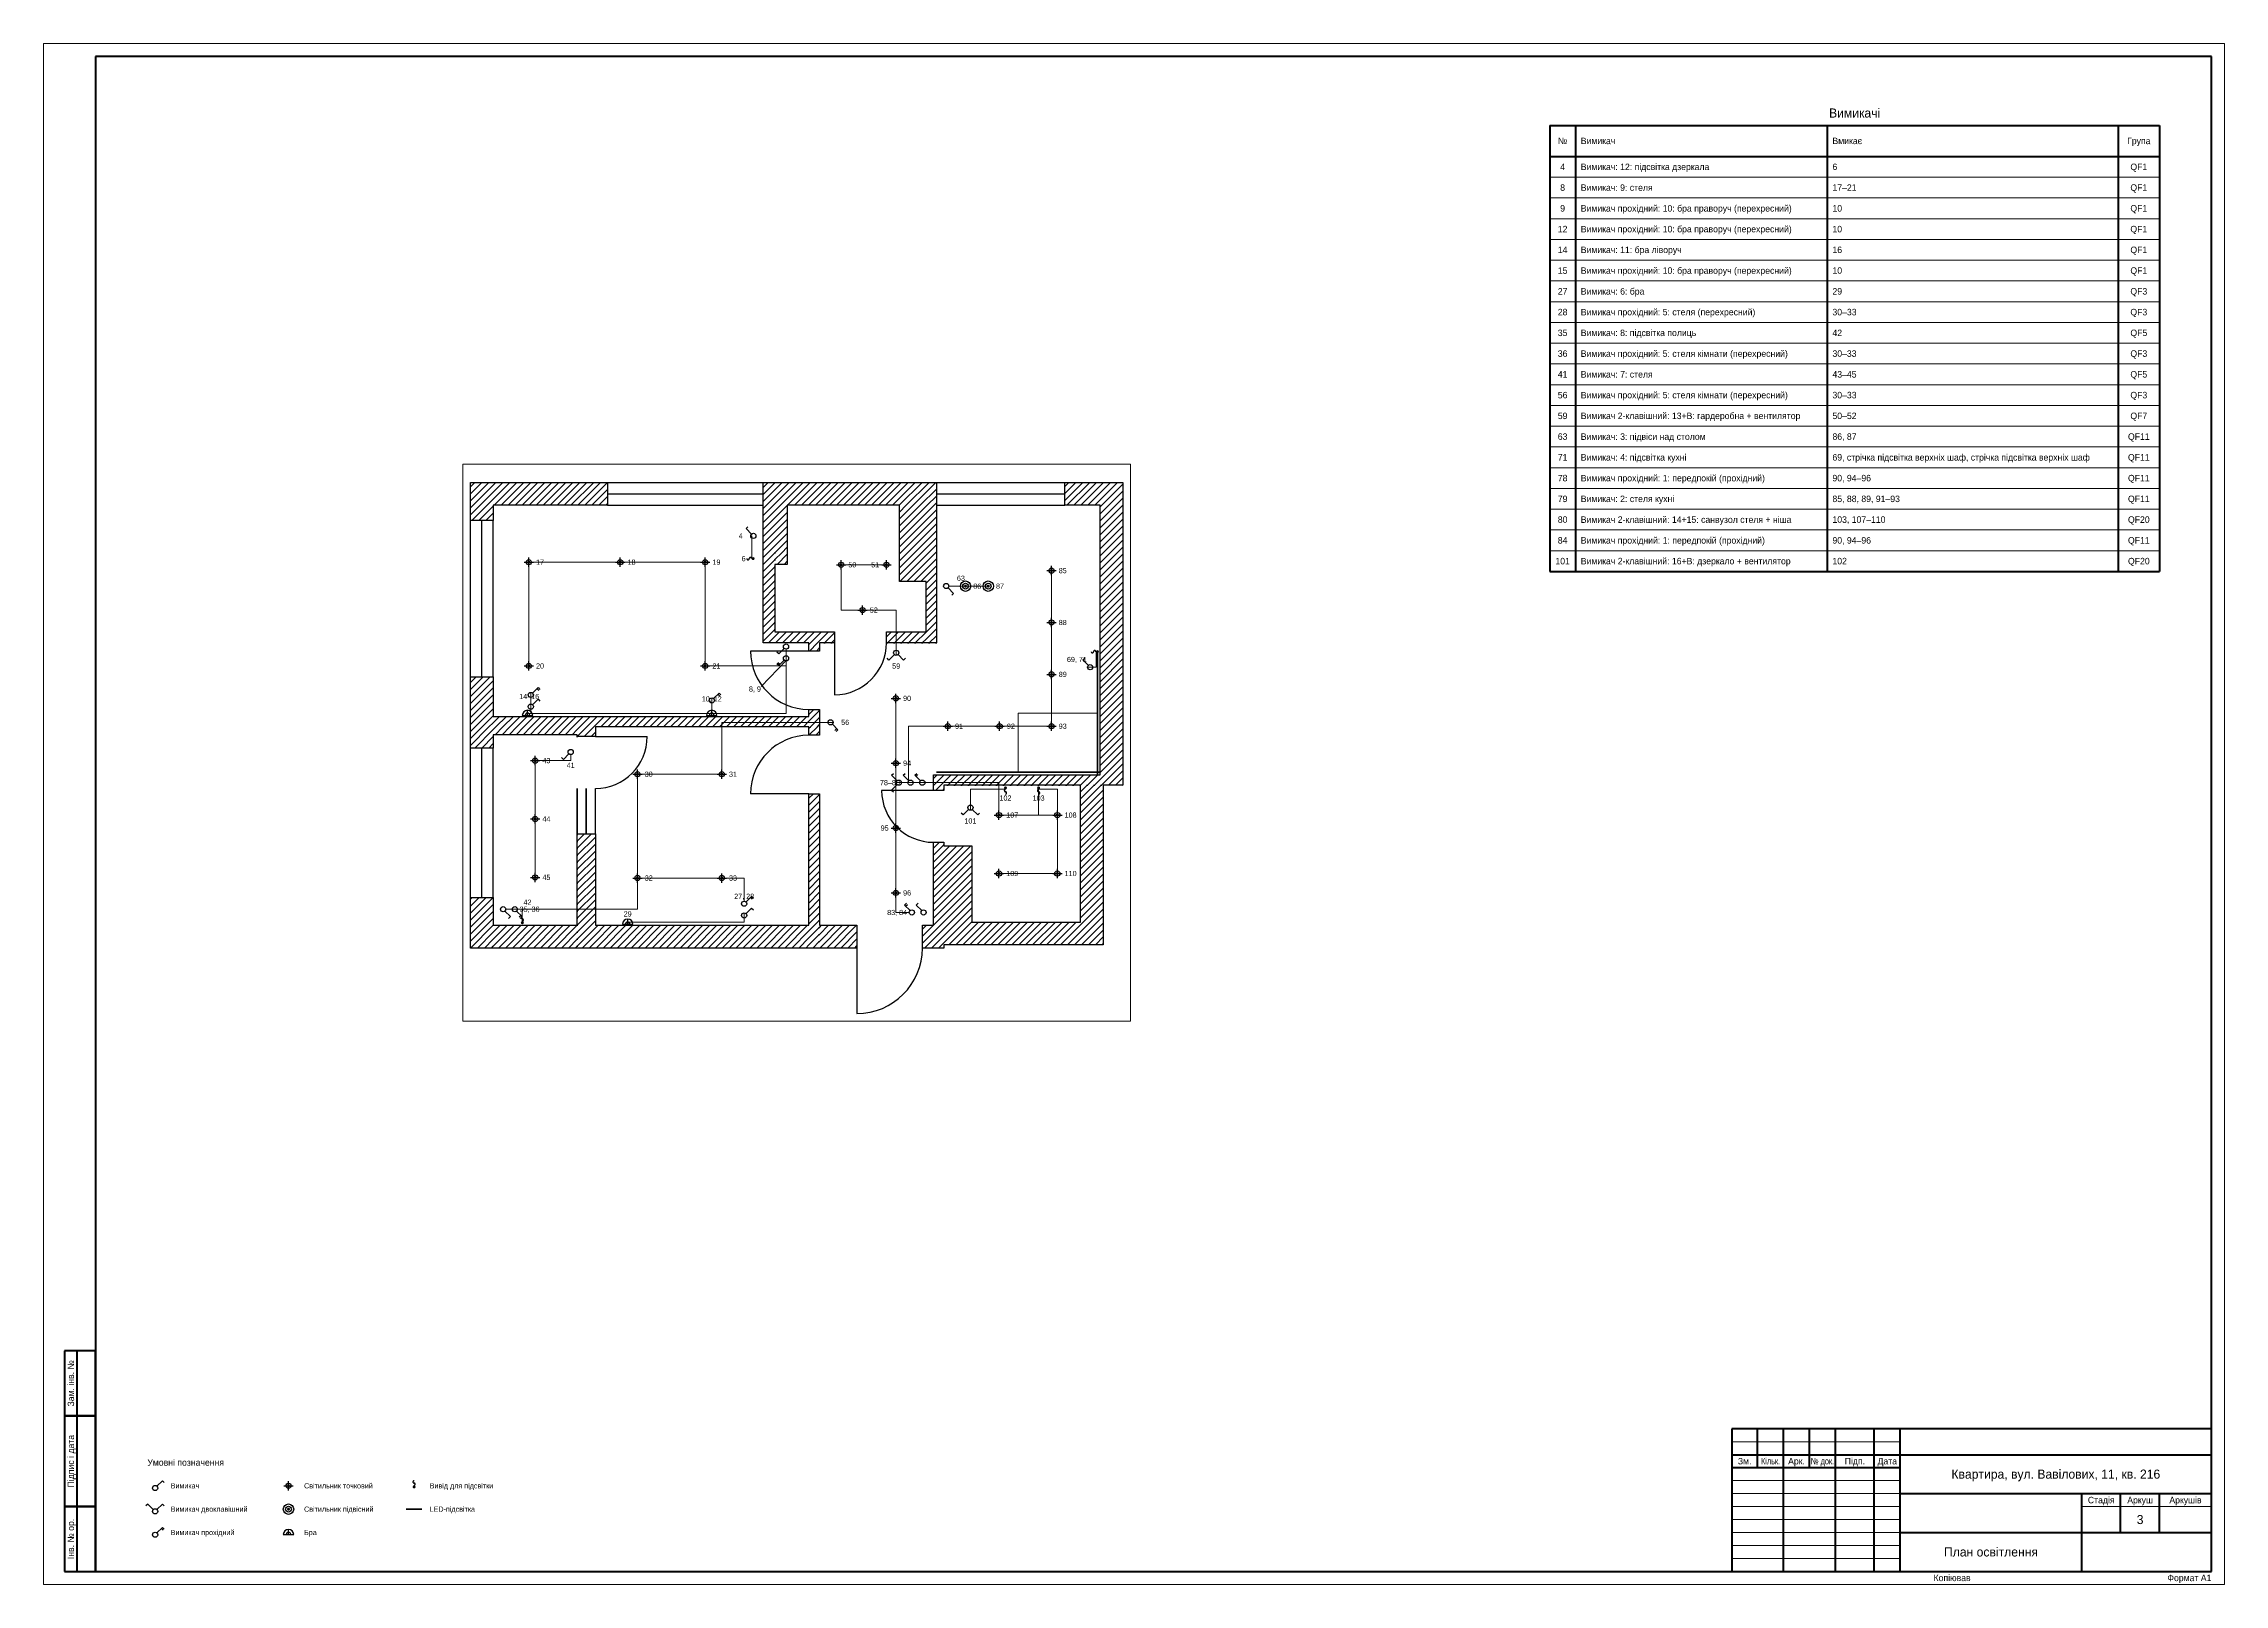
# Paper-space layout '03 Освітлення' of a CAD drawing. Header units: millimetres. Extents: x 0 to 841, y 0 to 594.
# The model-space entities are those that its viewports show. They can reach past a viewport. Long polylines and large blocks are cut down to what shows.
import ezdxf
from ezdxf.enums import TextEntityAlignment as Align

# ---------------------------------------------------------------- set-up
doc = ezdxf.new("R2010")
doc.units = ezdxf.units.MM
doc.linetypes.add('E_CABLE_DASH', pattern=[360, 240, -120])
doc.linetypes.add('E_LED_DASH', pattern=[120, 80, -40])
for name, color, linetype in [('A-DOOR', 3, 'Continuous'), ('A-SHEET', 7, 'Continuous'), ('A-TEXT', 7, 'Continuous'), ('A-WALL', 7, 'Continuous'), ('A-WIND', 4, 'Continuous'), ('E-LED', 221, 'E_LED_DASH'), ('E-LIGHT', 6, 'Continuous'), ('E-LINK', 5, 'E_CABLE_DASH'), ('E-SWITCH', 5, 'Continuous'), ('E-TEXT', 7, 'Continuous'), ('L-TEXT', 7, 'Continuous')]:
    doc.layers.add(name, color=color, linetype=linetype)
doc.layers.add('A-VPORT', color=8, linetype='Continuous', plot=False)
doc.styles.add('PLEX_LIGHT', font='IBMPlexSans-Light.ttf')

# ---------------------------------------------------------------- blocks, each defined once
blk = doc.blocks.new('STAMP_F3')
at = {"lineweight": 50}
for p, q in [((185, 55), (0, 55)), ((0, 55), (0, 0)), ((10, 40), (10, 55)), ((20, 40), (20, 55)), ((30, 40), (30, 55)), ((40, 40), (40, 55)), ((55, 40), (55, 55)), ((65, 0), (65, 55)), ((185, 0), (185, 55)), ((0, 45), (65, 45)), ((65, 45), (185, 45)), ((0, 40), (65, 40)), ((20, 0), (20, 40)), ((40, 0), (40, 40)), ((55, 0), (55, 40)), ((65, 30), (185, 30)), ((135, 0), (135, 30)), ((150, 15), (150, 30)), ((165, 15), (165, 30)), ((65, 15), (185, 15)), ((0, 0), (185, 0))]:
    blk.add_line(p, q, dxfattribs=at)
at = {"lineweight": 18}
for p, q in [((0, 50), (65, 50)), ((0, 35), (65, 35)), ((0, 30), (65, 30)), ((0, 25), (65, 25)), ((0, 20), (65, 20)), ((135, 25), (185, 25)), ((0, 15), (65, 15)), ((0, 10), (65, 10)), ((0, 5), (65, 5))]:
    blk.add_line(p, q, dxfattribs=at)
at = {"style": 'PLEX_LIGHT'}
for s, p in [('Зм.', (5, 42.5)), ('Арк.', (25, 42.5)), ('Підп.', (47.5, 42.5)), ('Дата', (60, 42.5)), ('Стадія', (142.5, 27.5)), ('Аркуш', (157.5, 27.5)), ('Аркушів', (175, 27.5))]:
    blk.add_text(s, height=2.5, dxfattribs=at).set_placement(p, align=Align.MIDDLE_CENTER)
for s, width, p in [('Кільк.', 0.81045, (15, 42.5)), ('№ док.', 0.701948, (35, 42.5))]:
    blk.add_text(s, height=2.5, dxfattribs=dict(at, width=width)).set_placement(p, align=Align.MIDDLE_CENTER)
for tag, height, p in [('CODE', 5, (125, 50)), ('DATE1', 2.5, (60, 37.5)), ('DATE2', 2.5, (60, 32.5)), ('OBJECT_2', 3.5, (125, 31.9)), ('OBJECT', 3.5, (125, 37.5)), ('DATE3', 2.5, (60, 27.5)), ('DATE4', 2.5, (60, 22.5)), ('DATE5', 2.5, (60, 17.5)), ('BUILDING_2', 3.5, (100, 16.9)), ('BUILDING', 3.5, (100, 22.5)), ('STAGE', 3.5, (142.5, 20)), ('SHEET', 3.5, (157.5, 20)), ('SHEETS', 3.5, (175, 20)), ('DATE6', 2.5, (60, 12.5)), ('DATE7', 2.5, (60, 7.5)), ('IMAGE', 3.5, (100, 7.5)), ('ORG', 2.5, (160, 7.5)), ('DATE8', 2.5, (60, 2.5)), ('IMAGE_2', 3.5, (100, 1.9)), ('ORG_2', 2.5, (160, 3.5))]:
    blk.add_attdef(tag, text='', height=height, dxfattribs=at).set_placement(p, align=Align.MIDDLE_CENTER)
for tag, p in [('ROLE1', (1, 37.5)), ('ROLE2', (1, 32.5)), ('NAME1', (21, 37.5)), ('NAME2', (21, 32.5)), ('ROLE3', (1, 27.5)), ('NAME3', (21, 27.5)), ('ROLE4', (1, 22.5)), ('ROLE5', (1, 17.5)), ('NAME4', (21, 22.5)), ('NAME5', (21, 17.5)), ('ROLE6', (1, 12.5)), ('ROLE7', (1, 7.5)), ('NAME6', (21, 12.5)), ('NAME7', (21, 7.5)), ('ROLE8', (1, 2.5)), ('NAME8', (21, 2.5))]:
    blk.add_attdef(tag, text='', height=2.5, dxfattribs=at).set_placement(p, align=Align.MIDDLE_LEFT)
blk = doc.blocks.new('E_SWITCH')
at = {"color": 0}
for p, q in [((0.71, 2.11), (2.83, 4.23)), ((2.83, 4.23), (3.54, 3.52))]:
    blk.add_line(p, q, dxfattribs=at)
blk.add_circle((0, 1.4), 1, dxfattribs=at)
at = {"style": 'PLEX_LIGHT', "flags": 1}
for tag in ['GROUP', 'H', 'ID']:
    blk.add_attdef(tag, (0, 0), '', height=2, dxfattribs=at)
blk = doc.blocks.new('E_SWITCH2')
at = {"color": 0}
for p, q in [((-2.83, 4.23), (-3.54, 3.52)), ((-0.71, 2.11), (-2.83, 4.23)), ((0.71, 2.11), (2.83, 4.23)), ((2.83, 4.23), (3.54, 3.52))]:
    blk.add_line(p, q, dxfattribs=at)
blk.add_circle((0, 1.4), 1, dxfattribs=at)
at = {"style": 'PLEX_LIGHT', "flags": 1}
for tag in ['GROUP', 'H', 'ID']:
    blk.add_attdef(tag, (0, 0), '', height=2, dxfattribs=at)
blk = doc.blocks.new('E_PASS_SWITCH')
at = {"color": 0}
for p, q in [((0.71, 2.11), (2.83, 4.23)), ((2.4, 3.8), (3.11, 3.1)), ((2.83, 4.23), (3.54, 3.52))]:
    blk.add_line(p, q, dxfattribs=at)
blk.add_circle((0, 1.4), 1, dxfattribs=at)
at = {"style": 'PLEX_LIGHT', "flags": 1}
for tag in ['GROUP', 'H', 'ID']:
    blk.add_attdef(tag, (0, 0), '', height=2, dxfattribs=at)
blk = doc.blocks.new('E_DOWNLIGHT')
h = blk.add_hatch(color=0)
h.dxf.hatch_style = 1
edge = h.paths.add_edge_path()
edge.add_arc((0, 0), 0.6, 0, 360)
at = {"color": 0}
for p, q in [((-1.8, 0), (1.8, 0)), ((0, -1.8), (0, 1.8))]:
    blk.add_line(p, q, dxfattribs=at)
blk.add_circle((0, 0), 1, dxfattribs=at)
at = {"style": 'PLEX_LIGHT', "flags": 1}
for tag in ['GROUP', 'H', 'ID']:
    blk.add_attdef(tag, (0, 0), '', height=2, dxfattribs=at)
blk = doc.blocks.new('E_PENDANT')
h = blk.add_hatch(color=0)
h.dxf.hatch_style = 1
edge = h.paths.add_edge_path()
edge.add_arc((0, 0), 0.6, 0, 360)
at = {"color": 0}
for radius in [2, 1.1]:
    blk.add_circle((0, 0), radius, dxfattribs=at)
at = {"style": 'PLEX_LIGHT', "flags": 1}
for tag in ['GROUP', 'H', 'ID']:
    blk.add_attdef(tag, (0, 0), '', height=2, dxfattribs=at)
blk = doc.blocks.new('E_SCONCE')
at = {"color": 0}
for p, q in [((-2, 0.4), (2, 0.4)), ((0, 0.4), (0, 2.4))]:
    blk.add_line(p, q, dxfattribs=at)
for radius in [2, 0.9]:
    blk.add_arc((0, 0.4), radius, 0, 180, dxfattribs=at)
at = {"style": 'PLEX_LIGHT', "flags": 1}
for tag in ['GROUP', 'H', 'ID']:
    blk.add_attdef(tag, (0, 0), '', height=2, dxfattribs=at)
blk = doc.blocks.new('E_LED_OUTPUT')
h = blk.add_hatch(color=0)
h.dxf.hatch_style = 1
edge = h.paths.add_edge_path()
edge.add_arc((0, 1), 0.6, 0, 360)
at = {"color": 0}
for centre, start, end in [((0, 2.95), 90, 270), ((0, 2.05), 270, 90)]:
    blk.add_arc(centre, 0.45, start, end, dxfattribs=at)
at = {"style": 'PLEX_LIGHT', "flags": 1}
for tag in ['GROUP', 'H', 'ID']:
    blk.add_attdef(tag, (0, 0), '', height=2, dxfattribs=at)

msp = doc.modelspace()

# ---------------------------------------------------------------- hatches: boundary and pattern name
at = {"layer": 'A-WALL'}
h = msp.add_hatch(dxfattribs=at)
h.set_pattern_fill('ANSI31', scale=24)
h.paths.add_polyline_path([(20, 6500), (20, 6265), (-330, 6265), (-330, 6850), (20, 6850)])
h = msp.add_hatch(dxfattribs=at)
h.set_pattern_fill('ANSI31', scale=24)
h.paths.add_polyline_path([(20, 6500), (20, 6850), (1785, 6850), (1785, 6500)])
h = msp.add_hatch(dxfattribs=at)
h.set_pattern_fill('ANSI31', scale=24)
h.paths.add_polyline_path([(4365, 4375), (4185, 4375), (4185, 6850), (4186, 6850), (4365, 6850), (4365, 4545.1), (4365, 4545)])
h = msp.add_hatch(dxfattribs=at)
h.set_pattern_fill('ANSI31', scale=24)
h.paths.add_polyline_path([(4556, 6850), (4556, 6500), (4556, 5766), (4366, 5766), (4365, 5766), (4365, 6850)])
h = msp.add_hatch(dxfattribs=at)
h.set_pattern_fill('ANSI31', scale=24)
h.paths.add_polyline_path([(6856, 6850), (6856, 6500), (6286, 6500), (4556, 6500), (4556, 6850), (6696, 6850)])
h = msp.add_hatch(dxfattribs=at)
h.set_pattern_fill('ANSI31', scale=24)
h.paths.add_polyline_path([(9381, 6500), (8836, 6500), (8836, 6850), (9731, 6850), (9731, 6500)])
h = msp.add_hatch(dxfattribs=at)
h.set_pattern_fill('ANSI31', scale=24)
h.paths.add_polyline_path([(6696, 5321), (6286, 5321), (6286, 6500), (6856, 6500), (6856, 5481), (6856, 5321)])
h = msp.add_hatch(dxfattribs=at)
h.set_pattern_fill('ANSI31', scale=24)
h.paths.add_polyline_path([(9381, 2181), (9381, 2341), (9381, 6500), (9731, 6500), (9731, 2181), (9431, 2181)])
h = msp.add_hatch(dxfattribs=at)
h.set_pattern_fill('ANSI31', scale=24)
h.paths.add_polyline_path([(4366, 5586), (4366, 4546), (4365, 4545.1), (4365, 5766), (4366, 5766)])
h = msp.add_hatch(dxfattribs=at)
h.set_pattern_fill('ANSI31', scale=24)
h.paths.add_polyline_path([(4366, 5586), (4366, 5766), (4556, 5766), (4556, 5586)])
h = msp.add_hatch(dxfattribs=at)
h.set_pattern_fill('ANSI31', scale=24)
h.paths.add_polyline_path([(6696, 4546), (6696, 5321), (6856, 5321), (6856, 4376), (6696, 4376)])
h = msp.add_hatch(dxfattribs=at)
h.set_pattern_fill('ANSI31', scale=24)
h.paths.add_polyline_path([(5050, 4375), (4890, 4375), (4365, 4375), (4365, 4545), (5050, 4545)])
h = msp.add_hatch(dxfattribs=at)
h.set_pattern_fill('ANSI31', scale=24)
h.paths.add_polyline_path([(5286, 4546), (5286, 4545), (5286, 4376), (5050, 4376), (5050, 4545), (4890, 4545), (4366, 4545), (4366, 4546)])
h = msp.add_hatch(dxfattribs=at)
h.set_pattern_fill('ANSI31', scale=24)
h.paths.add_polyline_path([(4890, 4250), (4890, 4375), (5050, 4375), (5050, 4250), (4891, 4250)])
h = msp.add_hatch(dxfattribs=at)
h.set_pattern_fill('ANSI31', scale=24)
h.paths.add_polyline_path([(5051, 4375), (5051, 4250), (5050, 4250), (5050, 4375), (5050, 4376), (5051, 4376)])
h = msp.add_hatch(dxfattribs=at)
h.set_pattern_fill('ANSI31', scale=24)
h.paths.add_polyline_path([(5286, 4375), (5051, 4375), (5051, 4376), (5286, 4376)])
h = msp.add_hatch(dxfattribs=at)
h.set_pattern_fill('ANSI31', scale=24)
h.paths.add_polyline_path([(6086, 4546), (6696, 4546), (6696, 4376), (6086, 4376), (6086, 4545)])
h = msp.add_hatch(dxfattribs=at)
h.set_pattern_fill('ANSI31', scale=24)
h.paths.add_polyline_path([(6856, 4375), (6086, 4375), (6086, 4376), (6696, 4376), (6856, 4376)])
h = msp.add_hatch(dxfattribs=at)
h.set_pattern_fill('ANSI31', scale=24)
h.paths.add_polyline_path([(20, 3850), (20, 3240), (20, 3080), (-330, 3080), (-330, 3240), (-330, 3850)])
h = msp.add_hatch(dxfattribs=at)
h.set_pattern_fill('ANSI31', scale=24)
h.paths.add_polyline_path([(20, 2960), (20, 2754), (-330, 2754), (-330, 3080), (20, 3080)])
h = msp.add_hatch(dxfattribs=at)
h.set_pattern_fill('ANSI31', scale=24)
h.paths.add_polyline_path([(20, 3080), (20, 3240), (1316, 3240), (1595, 3240), (4890, 3240), (4890, 3080), (1596, 3080)])
h = msp.add_hatch(dxfattribs=at)
h.set_pattern_fill('ANSI31', scale=24)
h.paths.add_polyline_path([(1315, 2960), (20, 2960), (20, 3080), (1316, 3080), (1316, 2960)])
h = msp.add_hatch(dxfattribs=at)
h.set_pattern_fill('ANSI31', scale=24)
h.paths.add_polyline_path([(1596, 2930), (1595, 2930), (1316, 2930), (1316, 3080), (1596, 3080)])
h = msp.add_hatch(dxfattribs=at)
h.set_pattern_fill('ANSI31', scale=24)
h.paths.add_polyline_path([(4890, 3240), (4890, 3350), (4891, 3350), (5050, 3350), (5050, 3080), (4890, 3080)])
h = msp.add_hatch(dxfattribs=at)
h.set_pattern_fill('ANSI31', scale=24)
h.paths.add_polyline_path([(4890, 2950), (4890, 3080), (5050, 3080), (5050, 2950), (4891, 2950)])
h = msp.add_hatch(dxfattribs=at)
h.set_pattern_fill('ANSI31', scale=24)
h.paths.add_polyline_path([(5051, 3350), (5051, 2950), (5050, 2950), (5050, 3080), (5050, 3240), (5050, 3350)])
h = msp.add_hatch(dxfattribs=at)
h.set_pattern_fill('ANSI31', scale=24)
h.paths.add_polyline_path([(1315, 2930), (1315, 2960), (1316, 2960), (1316, 2930)])
h = msp.add_hatch(dxfattribs=at)
h.set_pattern_fill('ANSI31', scale=24)
h.paths.add_polyline_path([(4890, -330), (4890, 20), (4890, 2050), (4891, 2050), (5050, 2050), (5050, -330), (4891, -330)])
h = msp.add_hatch(dxfattribs=at)
h.set_pattern_fill('ANSI31', scale=24)
h.paths.add_polyline_path([(5051, 2050), (5051, 20), (5051, -330), (5050, -330), (5050, 20), (5050, 2050)])
h = msp.add_hatch(dxfattribs=at)
h.set_pattern_fill('ANSI31', scale=24)
h.paths.add_polyline_path([(6811, 2341), (9381, 2341), (9381, 2181), (6811, 2181)])
h = msp.add_hatch(dxfattribs=at)
h.set_pattern_fill('ANSI31', scale=24)
h.paths.add_polyline_path([(6811, 2100), (6811, 2181), (6971, 2181), (6971, 2100), (6812, 2100)])
h = msp.add_hatch(dxfattribs=at)
h.set_pattern_fill('ANSI31', scale=24)
h.paths.add_polyline_path([(6972, 2179), (6972, 2100), (6971, 2100), (6971, 2181), (6972, 2181)])
h = msp.add_hatch(dxfattribs=at)
h.set_pattern_fill('ANSI31', scale=24)
h.paths.add_polyline_path([(9431, 2179), (9081, 2179), (6972, 2179), (6972, 2181), (9381, 2181), (9431, 2181)])
h = msp.add_hatch(dxfattribs=at)
h.set_pattern_fill('ANSI31', scale=24)
h.paths.add_polyline_path([(9081, -280), (9081, 70), (9081, 2179), (9431, 2179), (9431, -280)])
h = msp.add_hatch(dxfattribs=at)
h.set_pattern_fill('ANSI31', scale=24)
h.paths.add_polyline_path([(1315, -330), (1315, 20), (1315, 1430), (1316, 1430), (1316, 20), (1316, -330)])
h = msp.add_hatch(dxfattribs=at)
h.set_pattern_fill('ANSI31', scale=24)
h.paths.add_polyline_path([(1596, 1430), (1596, 20), (1596, -330), (1595, -330), (1316, -330), (1316, 1430), (1595, 1430)])
h = msp.add_hatch(dxfattribs=at)
h.set_pattern_fill('ANSI31', scale=24)
h.paths.add_polyline_path([(6811, -330), (6811, 20), (6811, 1300), (6812, 1300), (6971, 1300), (6971, -280), (6971, -330)])
h = msp.add_hatch(dxfattribs=at)
h.set_pattern_fill('ANSI31', scale=24)
h.paths.add_polyline_path([(6972, 1300), (6972, 1245), (6971, 1245), (6971, 1300)])
h = msp.add_hatch(dxfattribs=at)
h.set_pattern_fill('ANSI31', scale=24)
h.paths.add_polyline_path([(7402, 1245), (7402, 70), (7402, -280), (6971, -280), (6971, 20), (6971, 1245), (6972, 1245)])
h = msp.add_hatch(dxfattribs=at)
h.set_pattern_fill('ANSI31', scale=24)
h.paths.add_polyline_path([(20, 20), (20, -330), (-330, -330), (-330, 449), (20, 449)])
h = msp.add_hatch(dxfattribs=at)
h.set_pattern_fill('ANSI31', scale=24)
h.paths.add_polyline_path([(1315, 20), (1315, -330), (20, -330), (20, 20)])
h = msp.add_hatch(dxfattribs=at)
h.set_pattern_fill('ANSI31', scale=24)
h.paths.add_polyline_path([(4890, 20), (4890, -330), (1596, -330), (1596, 20)])
h = msp.add_hatch(dxfattribs=at)
h.set_pattern_fill('ANSI31', scale=24)
h.paths.add_polyline_path([(5631, 20), (5631, -330), (5051, -330), (5051, 20)])
h = msp.add_hatch(dxfattribs=at)
h.set_pattern_fill('ANSI31', scale=24)
h.paths.add_polyline_path([(6811, 20), (6811, -330), (6641, -330), (6641, 20)])
h = msp.add_hatch(dxfattribs=at)
h.set_pattern_fill('ANSI31', scale=24)
h.paths.add_polyline_path([(9081, 70), (9081, -280), (7402, -280), (7402, 70)])

# ---------------------------------------------------------------- linework, layer by layer
at = {"layer": 'A-DOOR'}
for p, q in [((5286, 4376), (5286, 3576)), ((4890, 4250), (3990, 4250)), ((1596, 2930), (2396, 2930)), ((4890, 2050), (3990, 2050)), ((6812, 2100), (6012, 2100)), ((5631, -330), (5631, -1340))]:
    msp.add_line(p, q, dxfattribs=at)
for centre, radius, start, end in [((5286, 4376), 800, -90, 0), ((4890, 4250), 900, 180, -90), ((1596, 2930), 800, -90, 0), ((4890, 2050), 900, 90, 180), ((6812, 2100), 800, 180, -90), ((5631, -330), 1010, -90, 0)]:
    msp.add_arc(centre, radius, start, end, dxfattribs=at)
at = {"layer": 'A-WALL'}
for p, q in [((-330, 6265), (-330, 6850)), ((-330, 6850), (1785, 6850)), ((1785, 6850), (1785, 6500)), ((4185, 4375), (4185, 6850)), ((4185, 6850), (4365, 6850)), ((4365, 6850), (6856, 6850)), ((6856, 6850), (6856, 5481)), ((8836, 6500), (8836, 6850)), ((8836, 6850), (9731, 6850)), ((9731, 6850), (9731, 2181)), ((20, 6500), (20, 6265)), ((1785, 6500), (20, 6500)), ((6286, 6500), (4556, 6500)), ((4556, 6500), (4556, 5586)), ((6286, 5321), (6286, 6500)), ((9381, 6500), (8836, 6500)), ((9381, 2341), (9381, 6500)), ((20, 6265), (-330, 6265)), ((4556, 5586), (4366, 5586)), ((4366, 5586), (4366, 4546)), ((6856, 5481), (6856, 4376)), ((6696, 5321), (6286, 5321)), ((6696, 4546), (6696, 5321)), ((4890, 4375), (4185, 4375)), ((4365, 4545), (4366, 4546)), ((4366, 4546), (4365, 4545.1)), ((4365, 4545.1), (4365, 4545)), ((4366, 4546), (5286, 4546)), ((4890, 4250), (4890, 4375)), ((5051, 4375), (5051, 4250)), ((5286, 4375), (5051, 4375)), ((5286, 4546), (5286, 4376)), ((5286, 4376), (5286, 4375)), ((6086, 4376), (6086, 4546)), ((6086, 4546), (6696, 4546)), ((6086, 4375), (6086, 4376)), ((6856, 4375), (6086, 4375)), ((6856, 4376), (6856, 4375)), ((5050, 4250), (4890, 4250)), ((5051, 4250), (5050, 4250)), ((-330, 3080), (-330, 3850)), ((-330, 3850), (20, 3850)), ((20, 3850), (20, 3240)), ((-330, 2754), (-330, 3080)), ((20, 3240), (4890, 3240)), ((1596, 3080), (1596, 2930)), ((4890, 3080), (1596, 3080)), ((4890, 3240), (4890, 3350)), ((4890, 3350), (5050, 3350)), ((4890, 2950), (4890, 3080)), ((5050, 3350), (5051, 3350)), ((5051, 3350), (5051, 2950)), ((20, 2754), (-330, 2754)), ((20, 2960), (20, 2754)), ((1315, 2960), (20, 2960)), ((1315, 2930), (1315, 2960)), ((1316, 2930), (1315, 2930)), ((1596, 2930), (1316, 2930)), ((5050, 2950), (4890, 2950)), ((5051, 2950), (5050, 2950)), ((4890, 20), (4890, 2050)), ((4890, 2050), (5050, 2050)), ((5050, 2050), (5051, 2050)), ((5051, 2050), (5051, 20)), ((6811, 2100), (6811, 2341)), ((6811, 2341), (9381, 2341)), ((6971, 2100), (6811, 2100)), ((6972, 2100), (6971, 2100)), ((9081, 2179), (6972, 2179)), ((6972, 2179), (6972, 2100)), ((9081, 70), (9081, 2179)), ((9731, 2181), (9431, 2181)), ((9431, 2181), (9431, -280)), ((1315, 20), (1315, 1430)), ((1315, 1430), (1316, 1430)), ((1316, 1430), (1596, 1430)), ((1596, 1430), (1596, 20)), ((6811, 20), (6811, 1300)), ((6811, 1300), (6971, 1300)), ((6971, 1300), (6972, 1300)), ((6972, 1300), (6972, 1245)), ((6972, 1245), (7402, 1245)), ((7402, 1245), (7402, 70)), ((-330, -330), (-330, 449)), ((-330, 449), (20, 449)), ((20, 449), (20, 20)), ((20, 20), (1315, 20)), ((1596, 20), (4890, 20)), ((5051, 20), (5631, 20)), ((5631, 20), (5631, -330)), ((6641, -330), (6641, 20)), ((6641, 20), (6811, 20)), ((7402, 70), (9081, 70)), ((1316, -330), (-330, -330)), ((1595, -330), (1316, -330)), ((4891, -330), (1595, -330)), ((5050, -330), (4891, -330)), ((5631, -330), (5050, -330)), ((6971, -330), (6641, -330)), ((6971, -280), (6971, -330)), ((9431, -280), (6971, -280))]:
    msp.add_line(p, q, dxfattribs=at)
at = {"layer": 'A-WIND'}
for p, q in [((1785, 6850), (4185, 6850)), ((6856, 6850), (8836, 6850)), ((1785, 6675), (4185, 6675)), ((1785, 6500), (4185, 6500)), ((6856, 6675), (8836, 6675)), ((6856, 6500), (8836, 6500)), ((-330, 3850), (-330, 6265)), ((-155, 3850), (-155, 6265)), ((20, 3850), (20, 6265)), ((-330, 449), (-330, 2754)), ((-155, 449), (-155, 2754)), ((20, 449), (20, 2754)), ((1315, 2130), (1315, 1430)), ((1316, 1430), (1316, 2130)), ((1455, 2130), (1455, 1430)), ((1456, 1430), (1456, 2130)), ((1595, 2130), (1595, 1430)), ((1596, 1430), (1596, 2130))]:
    msp.add_line(p, q, dxfattribs=at)
at = {"layer": 'E-LED', "lineweight": 35}
for p, q in [((9341, 4240), (9341, 2341)), ((9381, 2381), (6856, 2381))]:
    msp.add_line(p, q, dxfattribs=at)
at = {"layer": 'E-LINK', "lineweight": 18}
for points in [[(3998.6, 6025), (4011, 6025), (4011, 5675)], [(3290, 4020), (3290, 5620), (1980, 5620), (569, 5620), (569, 4020)], [(5717, 4881), (5386, 4881), (5386, 5580), (6086, 5580)], [(7032, 3090), (7832, 3090), (8632, 3090), (8632, 3890), (8632, 4690), (8632, 5490)], [(7042.4, 5252), (7306, 5252), (7306, 5250)], [(7306, 5250), (7656, 5250)], [(6236, 4188.6), (6236, 4881), (5717, 4881)], [(4537, 4284.6), (4537, 4020), (3290, 4020)], [(4537, 4103.7), (4537, 3288), (3391, 3288)], [(9323, 4240), (9341, 4240), (9341, 3290.5), (8118.5, 3290.5), (8118.5, 2381)], [(9194.6, 4000), (9323, 4000), (9323, 4240)], [(600, 3426.4), (600, 3288), (549, 3288)], [(600, 3607.3), (600, 3288), (3391, 3288)], [(3391, 3522.4), (3391, 3288)], [(6231, 2520), (6231, 3520), (6231, 1520), (6231, 520)], [(5257.4, 3150), (3545, 3150), (3545, 2350)], [(6423.7, 2220), (6423.7, 3090), (7032, 3090)], [(1215, 2657.6), (1215, 2560), (667, 2560)], [(667, 2560), (667, 1660), (667, 759)], [(6604.6, 2220), (6231, 2220), (6231, 2520)], [(3545, 749), (2245, 749), (2245, 2350), (3545, 2350)], [(6242.9, 2220), (7822, 2220), (7822, 1720)], [(7381, 1800.6), (7381, 2121), (7922, 2121)], [(7822, 1720), (8722, 1720), (8433, 1720), (8433, 2121), (8722, 2121), (8722, 819), (7822, 819)], [(387.3, 269), (2245, 269), (2245, 749)], [(3891, 387.3), (3891, 749), (3545, 749)], [(6443.7, 218), (6231, 218), (6231, 520)], [(206.4, 269), (469, 269), (469, 78)], [(3891, 206.4), (3891, 68), (2094, 68)]]:
    msp.add_lwpolyline(points, dxfattribs=at)
at = {"layer": 'L-TEXT', "lineweight": 13}
msp.add_line((4537, 4103.7), (4154.2, 3703.7), dxfattribs=at)

# ---------------------------------------------------------------- block references
at = {"layer": 'E-LED', "xscale": 40, "yscale": 40}
for p, rotation in [((4069, 5675), -270), ((9381, 4240), -270), ((7922, 2179), -180), ((8433, 2179), -180)]:
    msp.add_blockref('E_LED_OUTPUT', p, dxfattribs=dict(at, rotation=rotation))
msp.add_blockref('E_LED_OUTPUT', (469, 20), dxfattribs=at)
at = {"layer": 'E-LIGHT', "xscale": 40, "yscale": 40}
for name, p in [('E_DOWNLIGHT', (569, 5620)), ('E_DOWNLIGHT', (1980, 5620)), ('E_DOWNLIGHT', (3290, 5620)), ('E_DOWNLIGHT', (5386, 5580)), ('E_DOWNLIGHT', (6086, 5580)), ('E_DOWNLIGHT', (8632, 5490)), ('E_PENDANT', (7306, 5250)), ('E_PENDANT', (7656, 5250)), ('E_DOWNLIGHT', (5717, 4881)), ('E_DOWNLIGHT', (8632, 4690)), ('E_DOWNLIGHT', (569, 4020)), ('E_DOWNLIGHT', (3290, 4020)), ('E_DOWNLIGHT', (8632, 3890)), ('E_DOWNLIGHT', (6231, 3520)), ('E_SCONCE', (549, 3240)), ('E_SCONCE', (3391, 3240)), ('E_DOWNLIGHT', (7032, 3090)), ('E_DOWNLIGHT', (7832, 3090)), ('E_DOWNLIGHT', (8632, 3090)), ('E_DOWNLIGHT', (667, 2560)), ('E_DOWNLIGHT', (2245, 2350)), ('E_DOWNLIGHT', (3545, 2350)), ('E_DOWNLIGHT', (6231, 2520)), ('E_DOWNLIGHT', (667, 1660)), ('E_DOWNLIGHT', (7822, 1720)), ('E_DOWNLIGHT', (8722, 1720)), ('E_DOWNLIGHT', (6231, 1520)), ('E_DOWNLIGHT', (667, 759)), ('E_DOWNLIGHT', (2245, 749)), ('E_DOWNLIGHT', (3545, 749)), ('E_DOWNLIGHT', (7822, 819)), ('E_DOWNLIGHT', (8722, 819)), ('E_DOWNLIGHT', (6231, 520)), ('E_SCONCE', (2094, 20))]:
    msp.add_blockref(name, p, dxfattribs=at)
at = {"layer": 'E-SWITCH', "xscale": 40, "yscale": 40}
for name, p, rotation in [('E_SWITCH', (4089, 6025), -270), ('E_SWITCH', (6952, 5252), -90), ('E_SWITCH', (4537, 4375), -180), ('E_PASS_SWITCH', (4537, 4194.1), -180), ('E_SWITCH2', (6236, 4279), -180), ('E_SWITCH', (9285, 4000), -270), ('E_PASS_SWITCH', (5167, 3150), -90), ('E_SWITCH', (1215, 2748), -180), ('E_SWITCH2', (6333.3, 2220), -270), ('E_SWITCH', (6514.1, 2220), -270), ('E_PASS_SWITCH', (6695, 2220), -270), ('E_SWITCH2', (7381, 1891), -180), ('E_PASS_SWITCH', (6534.1, 218), -270), ('E_SWITCH', (6715, 218), -270), ('E_SWITCH', (116, 269), -90), ('E_PASS_SWITCH', (296.9, 269), -90)]:
    msp.add_blockref(name, p, dxfattribs=dict(at, rotation=rotation))
for name, p in [('E_PASS_SWITCH', (600, 3516.9)), ('E_SWITCH', (600, 3336)), ('E_PASS_SWITCH', (3391, 3432)), ('E_PASS_SWITCH', (3891, 296.9)), ('E_SWITCH', (3891, 116))]:
    msp.add_blockref(name, p, dxfattribs=at)

# ---------------------------------------------------------------- texts
at = {"layer": 'L-TEXT', "style": 'PLEX_LIGHT'}
for s, p in [('4', (3868.1, 6025)), ('6', (3913, 5675)), ('51', (5974, 5580)), ('69, 71', (9177, 4120)), ('78–80', (6293.3, 2220)), ('95', (6119, 1520)), ('83, 84', (6403.7, 218))]:
    msp.add_text(s, height=80, dxfattribs=at).set_placement(p, align=Align.MIDDLE_RIGHT)
for s, p in [('17', (681, 5620)), ('18', (2092, 5620)), ('19', (3402, 5620)), ('50', (5498, 5580)), ('63', (7172.9, 5372)), ('85', (8744, 5490)), ('86', (7426, 5250)), ('87', (7776, 5250)), ('52', (5829, 4881)), ('88', (8744, 4690)), ('20', (681, 4020)), ('21', (3402, 4020)), ('89', (8744, 3890)), ('90', (6343, 3520)), ('56', (5387.9, 3150)), ('91', (7144, 3090)), ('92', (7944, 3090)), ('93', (8744, 3090)), ('43', (779, 2560)), ('30', (2357, 2350)), ('31', (3657, 2350)), ('94', (6343, 2520)), ('44', (779, 1660)), ('107', (7934, 1720)), ('108', (8834, 1720)), ('45', (779, 759)), ('32', (2357, 749)), ('33', (3657, 749)), ('109', (7934, 819)), ('110', (8834, 819)), ('96', (6343, 520)), ('35, 36', (427.3, 269))]:
    msp.add_text(s, height=80, dxfattribs=at).set_placement(p, align=Align.MIDDLE_LEFT)
for s, p in [('59', (6236, 4018.1)), ('8, 9', (4057, 3663.7)), ('14–16', (574.5, 3548.9)), ('10, 12', (3391, 3512)), ('41', (1215, 2487.1)), ('102', (7922, 1983)), ('103', (8433, 1983)), ('101', (7381, 1630.1)), ('42', (549, 376)), ('27, 28', (3891, 467.3)), ('29', (2094, 196))]:
    msp.add_text(s, height=80, dxfattribs=at).set_placement(p, align=Align.MIDDLE_CENTER)

psp = doc.layouts.new('03 Освітлення')

# ---------------------------------------------------------------- linework, layer by layer
at = {"layer": 'A-SHEET', "lineweight": 18}
for p, q in [((841, 594), (0, 594)), ((0, 594), (0, 0)), ((841, 0), (841, 594)), ((580.8, 542.5), (816, 542.5)), ((580.8, 534.5), (816, 534.5)), ((580.8, 526.5), (816, 526.5)), ((580.8, 518.5), (816, 518.5)), ((580.8, 510.5), (816, 510.5)), ((580.8, 502.5), (816, 502.5)), ((580.8, 494.5), (816, 494.5)), ((580.8, 486.5), (816, 486.5)), ((580.8, 478.5), (816, 478.5)), ((580.8, 470.5), (816, 470.5)), ((580.8, 462.5), (816, 462.5)), ((580.8, 454.5), (816, 454.5)), ((580.8, 446.5), (816, 446.5)), ((580.8, 438.5), (816, 438.5)), ((580.8, 430.5), (816, 430.5)), ((580.8, 422.5), (816, 422.5)), ((580.8, 414.5), (816, 414.5)), ((580.8, 406.5), (816, 406.5)), ((580.8, 398.5), (816, 398.5)), ((0, 0), (841, 0))]:
    psp.add_line(p, q, dxfattribs=at)
at = {"layer": 'A-SHEET', "lineweight": 50}
for p, q in [((836, 589), (20, 589)), ((20, 589), (20, 5)), ((836, 5), (836, 589)), ((580.8, 562.5), (816, 562.5)), ((580.8, 562.5), (580.8, 390.5)), ((590.8, 562.5), (590.8, 390.5)), ((687.85, 562.5), (687.85, 390.5)), ((800, 562.5), (800, 390.5)), ((816, 562.5), (816, 390.5)), ((580.8, 550.5), (816, 550.5)), ((580.8, 390.5), (816, 390.5)), ((20, 90), (8, 90)), ((8, 90), (8, 65)), ((13, 65), (13, 90)), ((20, 65), (20, 90)), ((20, 65), (8, 65)), ((8, 65), (8, 30)), ((8, 65), (20, 65)), ((13, 30), (13, 65)), ((20, 30), (20, 65)), ((20, 30), (8, 30)), ((8, 30), (8, 5)), ((8, 30), (20, 30)), ((13, 5), (13, 30)), ((20, 5), (20, 30)), ((8, 5), (20, 5)), ((20, 5), (836, 5))]:
    psp.add_line(p, q, dxfattribs=at)
at = {"layer": 'E-LED', "lineweight": 35}
psp.add_line((139.87, 29), (145.87, 29), dxfattribs=at)

# ---------------------------------------------------------------- block references
at = {"layer": 'A-SHEET'}
psp.add_blockref('STAMP_F3', (651, 5), dxfattribs=at).add_auto_attribs({'OBJECT': 'Квартира, вул. Вавілових, 11, кв. 216', 'IMAGE': 'План освітлення', 'SHEET': '3'})
at = {"layer": 'E-LED'}
psp.add_blockref('E_LED_OUTPUT', (142.87, 36.55), dxfattribs=at)
at = {"layer": 'E-LIGHT'}
for name, p in [('E_DOWNLIGHT', (94.44, 38)), ('E_PENDANT', (94.44, 29)), ('E_SCONCE', (94.44, 18.8))]:
    psp.add_blockref(name, p, dxfattribs=at)
at = {"layer": 'E-SWITCH'}
for name, p in [('E_SWITCH', (43, 35.74)), ('E_SWITCH2', (43, 26.74)), ('E_PASS_SWITCH', (43, 17.74))]:
    psp.add_blockref(name, p, dxfattribs=at)

# ---------------------------------------------------------------- texts
at = {"layer": 'A-SHEET', "style": 'PLEX_LIGHT'}
for s, p in [('Зам. інв. №', (10.5, 77.5)), ('Підпис і дата', (10.5, 47.5)), ('Інв. № ор.', (10.5, 17.5))]:
    psp.add_text(s, height=2.5, rotation=90, dxfattribs=at).set_placement(p, align=Align.MIDDLE_CENTER)
psp.add_text('Копіював', height=2.5, dxfattribs=at).set_placement((736, 2.5), align=Align.MIDDLE_CENTER)
psp.add_text('Формат A1', height=2.5, dxfattribs=at).set_placement((836, 2.5), align=Align.MIDDLE_RIGHT)
at = {"layer": 'A-TEXT', "style": 'PLEX_LIGHT'}
for s, height, p in [('Вимикачі', 3.5, (698.4, 567.25)), ('№', 2.5, (585.8, 556.5)), ('Група', 2.5, (808, 556.5)), ('4', 2.5, (585.8, 546.5)), ('QF1', 2.5, (808, 546.5)), ('8', 2.5, (585.8, 538.5)), ('QF1', 2.5, (808, 538.5)), ('9', 2.5, (585.8, 530.5)), ('QF1', 2.5, (808, 530.5)), ('12', 2.5, (585.8, 522.5)), ('QF1', 2.5, (808, 522.5)), ('14', 2.5, (585.8, 514.5)), ('QF1', 2.5, (808, 514.5)), ('15', 2.5, (585.8, 506.5)), ('QF1', 2.5, (808, 506.5)), ('27', 2.5, (585.8, 498.5)), ('QF3', 2.5, (808, 498.5)), ('28', 2.5, (585.8, 490.5)), ('QF3', 2.5, (808, 490.5)), ('35', 2.5, (585.8, 482.5)), ('QF5', 2.5, (808, 482.5)), ('36', 2.5, (585.8, 474.5)), ('QF3', 2.5, (808, 474.5)), ('41', 2.5, (585.8, 466.5)), ('QF5', 2.5, (808, 466.5)), ('56', 2.5, (585.8, 458.5)), ('QF3', 2.5, (808, 458.5)), ('59', 2.5, (585.8, 450.5)), ('QF7', 2.5, (808, 450.5)), ('63', 2.5, (585.8, 442.5)), ('QF11', 2.5, (808, 442.5)), ('71', 2.5, (585.8, 434.5)), ('QF11', 2.5, (808, 434.5)), ('78', 2.5, (585.8, 426.5)), ('QF11', 2.5, (808, 426.5)), ('79', 2.5, (585.8, 418.5)), ('QF11', 2.5, (808, 418.5)), ('80', 2.5, (585.8, 410.5)), ('84', 2.5, (585.8, 402.5)), ('QF20', 2.5, (808, 410.5)), ('QF11', 2.5, (808, 402.5)), ('101', 2.5, (585.8, 394.5)), ('QF20', 2.5, (808, 394.5))]:
    psp.add_text(s, height=height, dxfattribs=at).set_placement(p, align=Align.MIDDLE_CENTER)
for s, p in [('Вимикач', (592.8, 556.5)), ('Вмикає', (689.85, 556.5)), ('Вимикач: 12: підсвітка дзеркала', (592.8, 546.5)), ('6', (689.85, 546.5)), ('Вимикач: 9: стеля', (592.8, 538.5)), ('17–21', (689.85, 538.5)), ('Вимикач прохідний: 10: бра праворуч (перехресний)', (592.8, 530.5)), ('10', (689.85, 530.5)), ('Вимикач прохідний: 10: бра праворуч (перехресний)', (592.8, 522.5)), ('10', (689.85, 522.5)), ('Вимикач: 11: бра ліворуч', (592.8, 514.5)), ('16', (689.85, 514.5)), ('Вимикач прохідний: 10: бра праворуч (перехресний)', (592.8, 506.5)), ('10', (689.85, 506.5)), ('Вимикач: 6: бра', (592.8, 498.5)), ('29', (689.85, 498.5)), ('Вимикач прохідний: 5: стеля (перехресний)', (592.8, 490.5)), ('30–33', (689.85, 490.5)), ('Вимикач: 8: підсвітка полиць', (592.8, 482.5)), ('42', (689.85, 482.5)), ('Вимикач прохідний: 5: стеля кімнати (перехресний)', (592.8, 474.5)), ('30–33', (689.85, 474.5)), ('Вимикач: 7: стеля', (592.8, 466.5)), ('43–45', (689.85, 466.5)), ('Вимикач прохідний: 5: стеля кімнати (перехресний)', (592.8, 458.5)), ('30–33', (689.85, 458.5)), ('Вимикач 2-клавішний: 13+В: гардеробна + вентилятор', (592.8, 450.5)), ('50–52', (689.85, 450.5)), ('Вимикач: 3: підвіси над столом', (592.8, 442.5)), ('86, 87', (689.85, 442.5)), ('Вимикач: 4: підсвітка кухні', (592.8, 434.5)), ('69, стрічка підсвітка верхніх шаф, стрічка підсвітка верхніх шаф', (689.85, 434.5)), ('Вимикач прохідний: 1: передпокій (прохідний)', (592.8, 426.5)), ('90, 94–96', (689.85, 426.5)), ('Вимикач: 2: стеля кухні', (592.8, 418.5)), ('85, 88, 89, 91–93', (689.85, 418.5)), ('Вимикач 2-клавішний: 14+15: санвузол стеля + ніша', (592.8, 410.5)), ('Вимикач прохідний: 1: передпокій (прохідний)', (592.8, 402.5)), ('90, 94–96', (689.85, 402.5)), ('103, 107–110', (689.85, 410.5)), ('Вимикач 2-клавішний: 16+В: дзеркало + вентилятор', (592.8, 394.5)), ('102', (689.85, 394.5))]:
    psp.add_text(s, height=2.5, dxfattribs=at).set_placement(p, align=Align.MIDDLE_LEFT)
at = {"layer": 'E-TEXT', "style": 'PLEX_LIGHT'}
for s, height, p in [('Умовні позначення', 2.5, (40, 47)), ('Вимикач', 2, (49, 38)), ('Світильник точковий', 2, (100.44, 38)), ('Вивід для підсвітки', 2, (148.87, 38)), ('Вимикач двоклавішний', 2, (49, 29)), ('Світильник підвісний', 2, (100.44, 29)), ('LED-підсвітка', 2, (148.87, 29)), ('Вимикач прохідний', 2, (49, 20)), ('Бра', 2, (100.44, 20))]:
    psp.add_text(s, height=height, dxfattribs=at).set_placement(p, align=Align.MIDDLE_LEFT)

# ---------------------------------------------------------------- viewports
at = {"layer": 'A-VPORT'}
vp = psp.add_viewport(center=(290.4, 324.5), size=(257.52, 214.8356), view_center_point=(4700.5, 2836.71), view_height=8593.4241, dxfattribs=at)
vp.frozen_layers = ['A-TEXT', 'E-TEXT']

doc.saveas('drawing.dxf')
